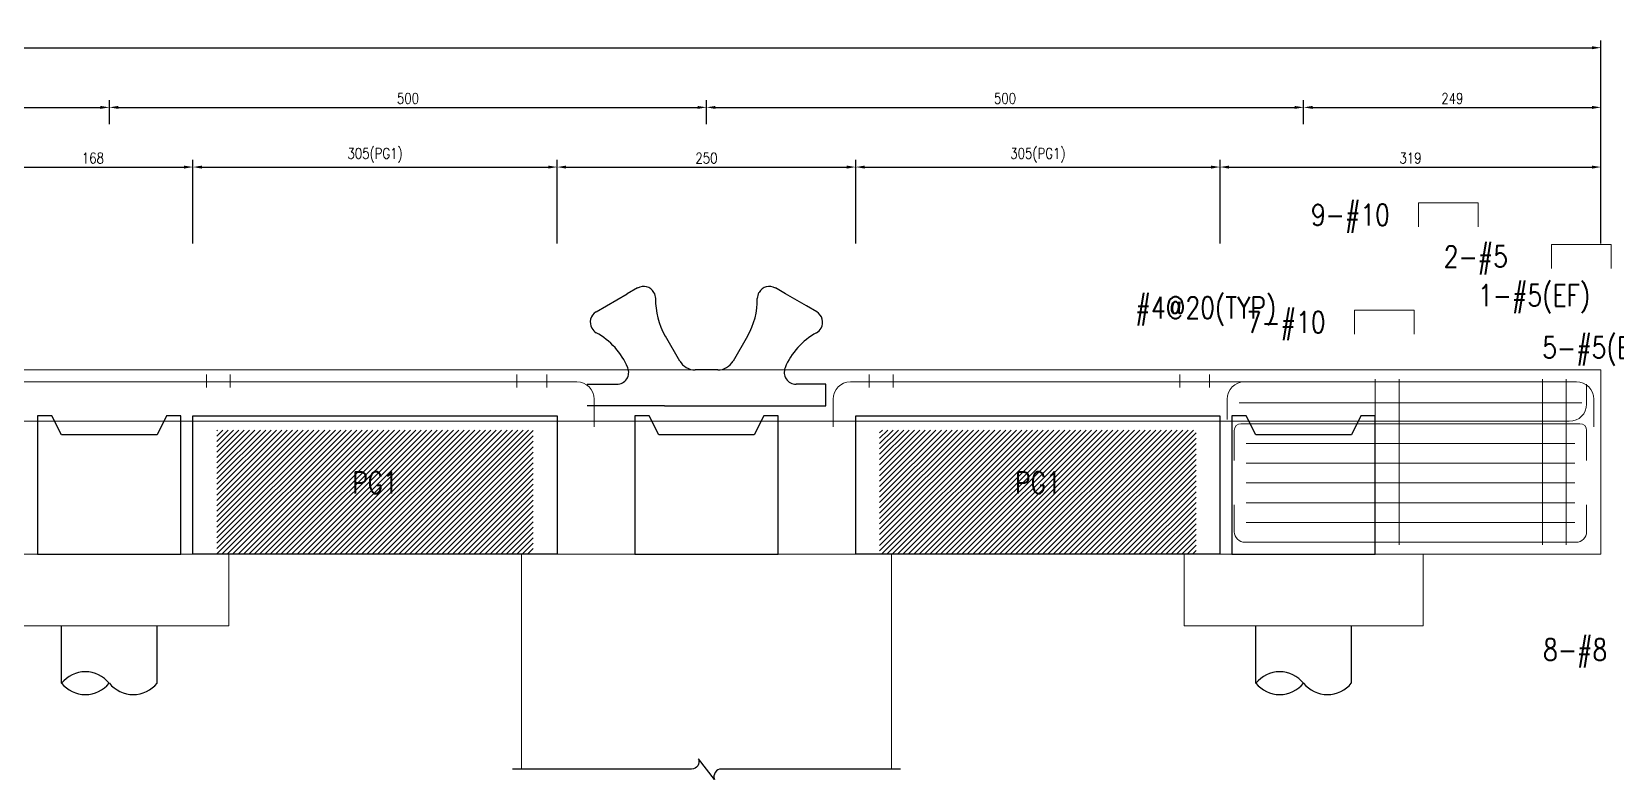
# Model space of a CAD drawing. Extents: x -4754 to 4976, y -23710 to 3942.
# Drawn here: x 2919 to 4245, y -11888 to -11261 of the extents above; entities that cross this region are included whole.
import ezdxf
from ezdxf.enums import TextEntityAlignment as Align

# ---------------------------------------------------------------- set-up
doc = ezdxf.new("R2010")
doc.units = 0
doc.header["$LTSCALE"] = 3
doc.layers.get('0').update_dxf_attribs({"linetype": 'CONTINUOUS'})
doc.layers.add('HB_0', color=7, linetype='CONTINUOUS', transparency=0.5)
for name, color, linetype in [('HB_DIM', 1, 'CONTINUOUS'), ('HB_TXT_CTEXT', 2, 'CONTINUOUS'), ('鋼筋', 3, 'CONTINUOUS')]:
    doc.layers.add(name, color=color, linetype=linetype)
doc.styles.get("Standard").update_dxf_attribs({"font": 'ROMANS.shx', "width": 0.8, "bigfont": 'chineset.shx'})
doc.dimstyles.new('30', dxfattribs={"dimscale": 3, "dimtxt": 3, "dimasz": 2.5, "dimexe": 2, "dimexo": 2, "dimgap": 1, "dimtad": 1, "dimdsep": 46, "dimtxsty": 'Standard', "dimcen": 0, "dimclrd": 256, "dimclre": 256, "dimclrt": 2, "dimadec": 0, "dimazin": 0, "dimtfac": 1, "dimtix": 1, "dimtmove": 2, "dimatfit": 3, "dimfxl": 1, "dimtolj": 1, "dimtzin": 0, "dimarcsym": 0})

# ---------------------------------------------------------------- blocks, each defined once
blk = doc.blocks.new('pile_vertical_with_pilecap')
at = {"linetype": 'Continuous'}
for p, q in [((-40, -48.1), (-40, 0)), ((-40, -48.1), (-40, 0)), ((40, -48.1), (40, 0)), ((40, -48.1), (40, 0))]:
    blk.add_line(p, q, dxfattribs=at)
for centre, start, end in [((-20, -64.1), 38.718, 141.282), ((-20, -64.1), 38.718, 141.282), ((-20, -32), 218.718, 321.282), ((-20, -32), 218.718, 321.282), ((20, -32), 218.718, 321.282), ((20, -32), 218.718, 321.282)]:
    blk.add_arc(centre, 25.6, start, end, dxfattribs=at)
blk = doc.blocks.new('fender_bottom')
at = {"color": 1, "linetype": 'Continuous'}
blk.add_lwpolyline([(162.5, 0), (12.5, 0, 0.529473), (6.7, -8.6), (-6.7, 8.6, -0.532815), (-12.5, 0), (-162.5, 0)], format="xyb", dxfattribs=at)
blk = doc.blocks.new('fender_top_longitude')
at = {"color": 7, "linetype": 'Continuous'}
for p, q in [((-83.7, 83.7), (-66.3, 93.7)), ((-57.7, 98.7), (-66.3, 93.7)), ((66.3, 93.7), (57.7, 98.7)), ((83.7, 83.7), (66.3, 93.7)), ((-92.3, 78.7), (-83.7, 83.7)), ((92.3, 78.7), (83.7, 83.7)), ((-22.4, 37.5), (-34.4, 58.3)), ((34.4, 58.3), (22.4, 37.5)), ((0, 30), (-9.4, 30)), ((9.4, 30), (0, 30)), ((-100, 18), (-75.1, 18)), ((100, 18), (75.1, 18)), ((100, 0), (100, 18)), ((-35, 0), (-100, 0)), ((-35, 0), (35, 0)), ((35, 0), (100, 0))]:
    blk.add_line(p, q, dxfattribs=at)
for centre, radius, start, end in [((-52.7, 90), 10, 30, 120), ((-53.2, 89.6), 10.7, 1.3853, 30.3798), ((53.2, 89.6), 10.7, 149.6202, 178.6147), ((52.7, 90), 10, 60, 150), ((17.4, 88.6), 60, 178.7643, 210.2362), ((-17.4, 88.6), 60, 329.7638, 1.2357), ((-87.3, 70), 10, 120, 210), ((87.3, 70), 10, 330, 60), ((-86.7, 70.3), 10.7, 209.6202, 238.6147), ((-121.1, 8.6), 60, 22.8745, 61.2357), ((121.1, 8.6), 60, 118.7643, 157.1255), ((86.7, 70.3), 10.7, 301.3853, 330.3798), ((-75.1, 28), 10, 270, 22.8745), ((-9.4, 45), 15, 210, 270), ((9.4, 45), 15, 270, 330), ((75.1, 28), 10, 157.1255, 270)]:
    blk.add_arc(centre, radius, start, end, dxfattribs=at)
blk = doc.blocks.new('*D1126')
at = {"layer": 'HB_DIM', "linetype": 'Continuous', "lineweight": -2}
for p, q in [((2886.1, -11438.8), (2886.1, -11368.8)), ((3053.6, -11438.8), (3053.6, -11368.8)), ((2893.6, -11374.8), (3046.1, -11374.8))]:
    blk.add_line(p, q, dxfattribs=at)
at = {"layer": 'HB_DIM'}
for points in [[(2893.6, -11373.6), (2893.6, -11376.1), (2886.1, -11374.8)], [(3046.1, -11376.1), (3046.1, -11373.6), (3053.6, -11374.8)]]:
    blk.add_solid(points, dxfattribs=at)
at = {"layer": 'HB_DIM', "color": 2, "linetype": 'Continuous', "insert": (2969.8, -11367.3), "char_height": 9, "attachment_point": 5, "rotation": 0}
blk.add_mtext('\\A1;168', dxfattribs=at)
blk = doc.blocks.new('*D1127')
at = {"layer": 'HB_DIM', "linetype": 'Continuous', "lineweight": -2}
for p, q in [((3053.6, -11438.8), (3053.6, -11368.8)), ((3358.6, -11438.8), (3358.6, -11368.8)), ((3061.1, -11374.8), (3351.1, -11374.8))]:
    blk.add_line(p, q, dxfattribs=at)
at = {"layer": 'HB_DIM'}
for points in [[(3061.1, -11373.6), (3061.1, -11376.1), (3053.6, -11374.8)], [(3351.1, -11376.1), (3351.1, -11373.6), (3358.6, -11374.8)]]:
    blk.add_solid(points, dxfattribs=at)
at = {"layer": 'HB_DIM', "color": 2, "linetype": 'Continuous', "insert": (3206.1, -11364.9), "char_height": 9, "attachment_point": 5, "rotation": 0}
blk.add_mtext('\\A1;305(PG1)', dxfattribs=at)
blk = doc.blocks.new('*D1128')
at = {"layer": 'HB_DIM', "linetype": 'Continuous', "lineweight": -2}
for p, q in [((3358.6, -11438.8), (3358.6, -11368.8)), ((3608.6, -11438.8), (3608.6, -11368.8)), ((3366.1, -11374.8), (3601.1, -11374.8))]:
    blk.add_line(p, q, dxfattribs=at)
at = {"layer": 'HB_DIM'}
for points in [[(3366.1, -11373.6), (3366.1, -11376.1), (3358.6, -11374.8)], [(3601.1, -11376.1), (3601.1, -11373.6), (3608.6, -11374.8)]]:
    blk.add_solid(points, dxfattribs=at)
at = {"layer": 'HB_DIM', "color": 2, "linetype": 'Continuous', "insert": (3483.6, -11367.3), "char_height": 9, "attachment_point": 5, "rotation": 0}
blk.add_mtext('\\A1;250', dxfattribs=at)
blk = doc.blocks.new('*D1129')
at = {"layer": 'HB_DIM', "linetype": 'Continuous', "lineweight": -2}
for p, q in [((3608.6, -11438.8), (3608.6, -11368.8)), ((3913.6, -11438.8), (3913.6, -11368.8)), ((3616.1, -11374.8), (3906.1, -11374.8))]:
    blk.add_line(p, q, dxfattribs=at)
at = {"layer": 'HB_DIM'}
for points in [[(3616.1, -11373.6), (3616.1, -11376.1), (3608.6, -11374.8)], [(3906.1, -11376.1), (3906.1, -11373.6), (3913.6, -11374.8)]]:
    blk.add_solid(points, dxfattribs=at)
at = {"layer": 'HB_DIM', "color": 2, "linetype": 'Continuous', "insert": (3761.1, -11364.9), "char_height": 9, "attachment_point": 5, "rotation": 0}
blk.add_mtext('\\A1;305(PG1)', dxfattribs=at)
blk = doc.blocks.new('*D1130')
at = {"layer": 'HB_DIM', "linetype": 'Continuous', "lineweight": -2}
for p, q in [((3913.6, -11438.8), (3913.6, -11368.8)), ((4232.6, -11438.8), (4232.6, -11368.8)), ((3921.1, -11374.8), (4225.1, -11374.8))]:
    blk.add_line(p, q, dxfattribs=at)
at = {"layer": 'HB_DIM'}
for points in [[(3921.1, -11373.6), (3921.1, -11376.1), (3913.6, -11374.8)], [(4225.1, -11376.1), (4225.1, -11373.6), (4232.6, -11374.8)]]:
    blk.add_solid(points, dxfattribs=at)
at = {"layer": 'HB_DIM', "color": 2, "linetype": 'Continuous', "insert": (4073.1, -11367.3), "char_height": 9, "attachment_point": 5, "rotation": 0}
blk.add_mtext('\\A1;319', dxfattribs=at)
blk = doc.blocks.new('*D1133')
at = {"layer": 'HB_DIM', "linetype": 'Continuous', "lineweight": -2}
for p, q in [((-265.4, -11438.8), (-265.4, -11268.8)), ((-257.9, -11274.8), (4225.1, -11274.8)), ((4232.6, -11438.8), (4232.6, -11268.8))]:
    blk.add_line(p, q, dxfattribs=at)
at = {"layer": 'HB_DIM'}
for points in [[(-257.9, -11273.6), (-257.9, -11276.1), (-265.4, -11274.8)], [(4225.1, -11276.1), (4225.1, -11273.6), (4232.6, -11274.8)]]:
    blk.add_solid(points, dxfattribs=at)
at = {"layer": 'HB_DIM', "color": 2, "linetype": 'Continuous', "insert": (1983.6, -11267.3), "char_height": 9, "attachment_point": 5, "rotation": 0}
blk.add_mtext('\\A1;4498', dxfattribs=at)
blk = doc.blocks.new('*D1140')
at = {"layer": 'HB_DIM', "linetype": 'Continuous', "lineweight": -2}
for p, q in [((2483.6, -11338.8), (2483.6, -11318.8)), ((2491.1, -11324.8), (2976.1, -11324.8)), ((2983.6, -11338.8), (2983.6, -11318.8))]:
    blk.add_line(p, q, dxfattribs=at)
at = {"layer": 'HB_DIM'}
for points in [[(2491.1, -11323.6), (2491.1, -11326.1), (2483.6, -11324.8)], [(2976.1, -11326.1), (2976.1, -11323.6), (2983.6, -11324.8)]]:
    blk.add_solid(points, dxfattribs=at)
at = {"layer": 'HB_DIM', "color": 2, "linetype": 'Continuous', "insert": (2733.6, -11317.3), "char_height": 9, "attachment_point": 5, "rotation": 0}
blk.add_mtext('\\A1;500', dxfattribs=at)
blk = doc.blocks.new('*D1141')
at = {"layer": 'HB_DIM', "linetype": 'Continuous', "lineweight": -2}
for p, q in [((2983.6, -11338.8), (2983.6, -11318.8)), ((2991.1, -11324.8), (3476.1, -11324.8)), ((3483.6, -11338.8), (3483.6, -11318.8))]:
    blk.add_line(p, q, dxfattribs=at)
at = {"layer": 'HB_DIM'}
for points in [[(2991.1, -11323.6), (2991.1, -11326.1), (2983.6, -11324.8)], [(3476.1, -11326.1), (3476.1, -11323.6), (3483.6, -11324.8)]]:
    blk.add_solid(points, dxfattribs=at)
at = {"layer": 'HB_DIM', "color": 2, "linetype": 'Continuous', "insert": (3233.6, -11317.3), "char_height": 9, "attachment_point": 5, "rotation": 0}
blk.add_mtext('\\A1;500', dxfattribs=at)
blk = doc.blocks.new('*D1142')
at = {"layer": 'HB_DIM', "linetype": 'Continuous', "lineweight": -2}
for p, q in [((3483.6, -11338.8), (3483.6, -11318.8)), ((3491.1, -11324.8), (3976.1, -11324.8)), ((3983.6, -11338.8), (3983.6, -11318.8))]:
    blk.add_line(p, q, dxfattribs=at)
at = {"layer": 'HB_DIM'}
for points in [[(3491.1, -11323.6), (3491.1, -11326.1), (3483.6, -11324.8)], [(3976.1, -11326.1), (3976.1, -11323.6), (3983.6, -11324.8)]]:
    blk.add_solid(points, dxfattribs=at)
at = {"layer": 'HB_DIM', "color": 2, "linetype": 'Continuous', "insert": (3733.6, -11317.3), "char_height": 9, "attachment_point": 5, "rotation": 0}
blk.add_mtext('\\A1;500', dxfattribs=at)
blk = doc.blocks.new('*D1143')
at = {"layer": 'HB_DIM', "linetype": 'Continuous', "lineweight": -2}
for p, q in [((3983.6, -11338.8), (3983.6, -11318.8)), ((3991.1, -11324.8), (4225.1, -11324.8)), ((4232.6, -11438.8), (4232.6, -11318.8))]:
    blk.add_line(p, q, dxfattribs=at)
at = {"layer": 'HB_DIM'}
for points in [[(3991.1, -11323.6), (3991.1, -11326.1), (3983.6, -11324.8)], [(4225.1, -11326.1), (4225.1, -11323.6), (4232.6, -11324.8)]]:
    blk.add_solid(points, dxfattribs=at)
at = {"layer": 'HB_DIM', "color": 2, "linetype": 'Continuous', "insert": (4108.1, -11317.3), "char_height": 9, "attachment_point": 5, "rotation": 0}
blk.add_mtext('\\A1;249', dxfattribs=at)

msp = doc.modelspace()

# ---------------------------------------------------------------- hatches: boundary and pattern name
at = {"layer": 'HB_0', "linetype": 'Continuous'}
h = msp.add_hatch(dxfattribs=at)
h.set_pattern_fill('ANSI31', color=256, style=0)
h.paths.add_polyline_path([(3073.573, -11595.147), (3338.573, -11595.147), (3338.573, -11699.147), (3073.573, -11699.147)], flags=17)
h = msp.add_hatch(dxfattribs=at)
h.set_pattern_fill('ANSI31', color=256, style=0)
h.paths.add_polyline_path([(3628.573, -11595.147), (3893.573, -11595.147), (3893.573, -11699.147), (3628.573, -11699.147)], flags=17)

# ---------------------------------------------------------------- linework, layer by layer
at = {"layer": 'HB_0', "lineweight": 5}
for p, q in [((3328.573, -11699.147, -325), (3328.573, -11879.147, -325)), ((3638.573, -11699.147, -325), (3638.573, -11879.147, -325))]:
    msp.add_line(p, q, dxfattribs=at)
msp.add_lwpolyline([(-265.427, -11699.147), (-265.427, -11544.802), (4232.573, -11544.802), (4232.573, -11699.147), (-265.427, -11699.147)], dxfattribs=at)
at = {"layer": 'HB_0', "color": 1, "linetype": 'Continuous'}
for points in [[(3043.573, -11699.147), (3043.573, -11583.147), (3031.573, -11583.147), (3023.573, -11599.147), (2943.573, -11599.147), (2935.573, -11583.147), (2923.573, -11583.147), (2923.573, -11699.147), (3043.573, -11699.147)], [(3053.573, -11583.147), (3073.573, -11583.147), (3338.573, -11583.147), (3358.573, -11583.147), (3358.573, -11699.147), (3338.573, -11699.147), (3073.573, -11699.147), (3053.573, -11699.147), (3053.573, -11583.147)], [(3543.573, -11699.147), (3543.573, -11583.147), (3531.573, -11583.147), (3523.573, -11599.147), (3443.573, -11599.147), (3435.573, -11583.147), (3423.573, -11583.147), (3423.573, -11699.147), (3543.573, -11699.147)], [(3608.573, -11583.147), (3628.573, -11583.147), (3893.573, -11583.147), (3913.573, -11583.147), (3913.573, -11699.147), (3893.573, -11699.147), (3628.573, -11699.147), (3608.573, -11699.147), (3608.573, -11583.147)], [(4043.573, -11699.147), (4043.573, -11583.147), (4031.573, -11583.147), (4023.573, -11599.147), (3943.573, -11599.147), (3935.573, -11583.147), (3923.573, -11583.147), (3923.573, -11699.147), (4043.573, -11699.147)]]:
    msp.add_lwpolyline(points, dxfattribs=at)
at = {"layer": 'HB_0', "lineweight": 5}
for points in [[(2883.573, -11759.147, -325), (3083.573, -11759.147, -325), (3083.573, -11699.147, -325), (2883.573, -11699.147, -325), (2883.573, -11759.147, -325)], [(3883.573, -11759.147, -325), (4083.573, -11759.147, -325), (4083.573, -11699.147, -325), (3883.573, -11699.147, -325), (3883.573, -11759.147, -325)]]:
    msp.add_polyline3d(points, dxfattribs=at)
at = {"layer": 'HB_DIM', "color": 1, "linetype": 'Continuous'}
for points in [[(3961.865, -11554.802, 0, 5, 0), (3961.865, -11539.802, 0, 0, 0), (3961.865, -11414.802, 0, 0, 0), (3979.865, -11414.802, 0, 0, 0)], [(4073.073, -11589.802, 0, 5, 0), (4073.073, -11574.802, 0, 0, 0), (4073.073, -11449.802, 0, 0, 0), (4091.073, -11449.802, 0, 0, 0)], [(4043.573, -11552.566, 0, 5, 0), (4033.573, -11542.566, 0, 0, 0), (3983.573, -11492.566, 0, 0, 0), (3965.573, -11492.566, 0, 0, 0)], [(4101.773, -11572.302, 0, 5, 0), (4101.773, -11557.302, 0, 0, 0), (4101.773, -11482.302, 0, 0, 0), (4119.773, -11482.302, 0, 0, 0)], [(3908.073, -11554.802, 0, 5, 0), (3908.073, -11539.802, 0, 0, 0), (3908.073, -11504.802, 0, 0, 0), (3926.073, -11504.802, 0, 0, 0)], [(4155.573, -11656.032, 0, 5, 0), (4155.573, -11641.032, 0, 0, 0), (4155.573, -11526.032, 0, 0, 0), (4173.573, -11526.032, 0, 0, 0)], [(4155.573, -11622.917, 0, 5, 0), (4155.573, -11607.917, 0, 0, 0), (4155.573, -11526.032, 0, 0, 0), (4173.573, -11526.032, 0, 0, 0)], [(4155.573, -11672.59, 0, 5, 0), (4155.573, -11657.59, 0, 0, 0), (4155.573, -11526.032, 0, 0, 0), (4173.573, -11526.032, 0, 0, 0)], [(4155.573, -11639.474, 0, 5, 0), (4155.573, -11624.474, 0, 0, 0), (4155.573, -11526.032, 0, 0, 0), (4173.573, -11526.032, 0, 0, 0)], [(4155.573, -11606.359, 0, 5, 0), (4155.573, -11591.359, 0, 0, 0), (4155.573, -11526.032, 0, 0, 0), (4173.573, -11526.032, 0, 0, 0)], [(4156.239, -11689.147, 0, 5, 0), (4156.239, -11704.147, 0, 0, 0), (4156.239, -11779.147, 0, 0, 0), (4174.239, -11779.147, 0, 0, 0)]]:
    msp.add_lwpolyline(points, format="xyseb", dxfattribs=at)
at = {"layer": 'HB_TXT_CTEXT', "lineweight": 5}
for points in [[(4079.865, -11424.802, -50), (4079.865, -11404.802, -50), (4129.865, -11404.802, -50), (4129.865, -11424.802, -50)], [(4191.073, -11459.802, -50), (4191.073, -11439.802, -50), (4241.073, -11439.802, -50), (4241.073, -11459.802, -50)], [(4026.073, -11514.802, -37.12), (4026.073, -11494.802, -37.12), (4076.073, -11494.802, -37.12), (4076.073, -11514.802, -37.12)]]:
    msp.add_polyline3d(points, dxfattribs=at)
at = {"layer": '鋼筋', "lineweight": 5}
for p, q in [((2104.063, -11554.802, -37.12), (3375.083, -11554.802, -37.12)), ((2104.063, -11554.802, -24.747), (3375.083, -11554.802, -24.747)), ((2104.063, -11554.802, -12.373), (3375.083, -11554.802, -12.373)), ((2104.063, -11554.802), (3375.083, -11554.802)), ((2104.063, -11554.802, 12.373), (3375.083, -11554.802, 12.373)), ((2104.063, -11554.802, 24.747), (3375.083, -11554.802, 24.747)), ((2104.063, -11554.802, 37.12), (3375.083, -11554.802, 37.12)), ((3064.843, -11548.682, -36.23), (3064.843, -11548.682, 36.23)), ((3064.843, -11551.857, 39.405), (3064.843, -11559.477, 39.405)), ((3064.843, -11559.49, -33.087), (3064.843, -11554.102, -38.475)), ((3084.843, -11548.682, -36.23), (3084.843, -11548.682, 36.23)), ((3084.843, -11551.857, 39.405), (3084.843, -11559.477, 39.405)), ((3084.843, -11559.49, -33.087), (3084.843, -11554.102, -38.475)), ((3324.843, -11548.682, -36.23), (3324.843, -11548.682, 36.23)), ((3324.843, -11551.857, 39.405), (3324.843, -11559.477, 39.405)), ((3324.843, -11559.49, -33.087), (3324.843, -11554.102, -38.475)), ((3349.843, -11548.682, -36.23), (3349.843, -11548.682, 36.23)), ((3349.843, -11551.857, 39.405), (3349.843, -11559.477, 39.405)), ((3349.843, -11559.49, -33.087), (3349.843, -11554.102, -38.475)), ((3604.063, -11554.802, -37.12), (4212.083, -11554.802, -37.12)), ((3604.063, -11554.802, -24.747), (4212.083, -11554.802, -24.747)), ((3604.063, -11554.802, -12.373), (4212.083, -11554.802, -12.373)), ((3604.063, -11554.802), (4212.083, -11554.802)), ((3604.063, -11554.802, 12.373), (4212.083, -11554.802, 12.373)), ((3604.063, -11554.802, 24.747), (4212.083, -11554.802, 24.747)), ((3604.063, -11554.802, 37.12), (4212.083, -11554.802, 37.12)), ((3619.843, -11548.682, -36.23), (3619.843, -11548.682, 36.23)), ((3619.843, -11551.857, 39.405), (3619.843, -11559.477, 39.405)), ((3619.843, -11559.49, -33.087), (3619.843, -11554.102, -38.475)), ((3639.843, -11548.682, -36.23), (3639.843, -11548.682, 36.23)), ((3639.843, -11551.857, 39.405), (3639.843, -11559.477, 39.405)), ((3639.843, -11559.49, -33.087), (3639.843, -11554.102, -38.475)), ((3879.843, -11548.682, -36.23), (3879.843, -11548.682, 36.23)), ((3879.843, -11551.857, 39.405), (3879.843, -11559.477, 39.405)), ((3879.843, -11559.49, -33.087), (3879.843, -11554.102, -38.475)), ((3904.843, -11548.682, -36.23), (3904.843, -11548.682, 36.23)), ((3904.843, -11551.857, 39.405), (3904.843, -11559.477, 39.405)), ((3904.843, -11559.49, -33.087), (3904.843, -11554.102, -38.475)), ((3934.063, -11554.802, -50), (4212.083, -11554.802, -50)), ((3934.063, -11554.802, 50), (4212.083, -11554.802, 50)), ((4043.573, -11558.875, 41.437), (4043.573, -11553.486, 46.825)), ((4043.573, -11553.486, -46.825), (4043.573, -11558.875, -41.437)), ((4043.573, -11555.732, 52.245), (4043.573, -11688.217, 52.245)), ((4043.573, -11688.217, -52.245), (4043.573, -11555.732, -52.245)), ((4063.573, -11558.875, 41.437), (4063.573, -11553.486, 46.825)), ((4063.573, -11553.486, -46.825), (4063.573, -11558.875, -41.437)), ((4063.573, -11555.732, 52.245), (4063.573, -11688.217, 52.245)), ((4063.573, -11688.217, -52.245), (4063.573, -11555.732, -52.245)), ((4183.573, -11558.875, 41.437), (4183.573, -11553.486, 46.825)), ((4183.573, -11553.486, -46.825), (4183.573, -11558.875, -41.437)), ((4183.573, -11555.732, 52.245), (4183.573, -11688.217, 52.245)), ((4183.573, -11688.217, -52.245), (4183.573, -11555.732, -52.245)), ((4203.573, -11558.875, 41.437), (4203.573, -11553.486, 46.825)), ((4203.573, -11553.486, -46.825), (4203.573, -11558.875, -41.437)), ((4203.573, -11555.732, 52.245), (4203.573, -11688.217, 52.245)), ((4203.573, -11688.217, -52.245), (4203.573, -11555.732, -52.245)), ((4220.573, -11573.312, -37.62), (4220.573, -11556.692, -37.62)), ((4220.573, -11573.312, -22.572), (4220.573, -11556.692, -22.572)), ((4220.573, -11573.312, -7.524), (4220.573, -11556.692, -7.524)), ((4220.573, -11573.312, 7.524), (4220.573, -11556.692, 7.524)), ((4220.573, -11573.312, 22.572), (4220.573, -11556.692, 22.572)), ((4220.573, -11573.312, 37.62), (4220.573, -11556.692, 37.62)), ((3389.573, -11569.292, -37.12), (3389.573, -11592.412, -37.12)), ((3389.573, -11569.292, -24.747), (3389.573, -11592.412, -24.747)), ((3389.573, -11569.292, -12.373), (3389.573, -11592.412, -12.373)), ((3389.573, -11569.292), (3389.573, -11592.412)), ((3389.573, -11569.292, 12.373), (3389.573, -11592.412, 12.373)), ((3389.573, -11569.292, 24.747), (3389.573, -11592.412, 24.747)), ((3389.573, -11569.292, 37.12), (3389.573, -11592.412, 37.12)), ((3589.573, -11592.412, -37.12), (3589.573, -11569.292, -37.12)), ((3589.573, -11592.412, -24.747), (3589.573, -11569.292, -24.747)), ((3589.573, -11592.412, -12.373), (3589.573, -11569.292, -12.373)), ((3589.573, -11592.412), (3589.573, -11569.292)), ((3589.573, -11592.412, 12.373), (3589.573, -11569.292, 12.373)), ((3589.573, -11592.412, 24.747), (3589.573, -11569.292, 24.747)), ((3589.573, -11592.412, 37.12), (3589.573, -11569.292, 37.12)), ((3919.573, -11586.412, -50), (3919.573, -11569.292, -50)), ((3919.573, -11586.412, 50), (3919.573, -11569.292, 50)), ((4226.573, -11569.292, -37.12), (4226.573, -11592.412, -37.12)), ((4226.573, -11569.292, -24.747), (4226.573, -11592.412, -24.747)), ((4226.573, -11569.292, -12.373), (4226.573, -11592.412, -12.373)), ((4226.573, -11569.292), (4226.573, -11592.412)), ((4226.573, -11569.292, 12.373), (4226.573, -11592.412, 12.373)), ((4226.573, -11569.292, 24.747), (4226.573, -11592.412, 24.747)), ((4226.573, -11569.292, 37.12), (4226.573, -11592.412, 37.12)), ((4226.573, -11569.292, -50), (4226.573, -11586.412, -50)), ((4226.573, -11569.292, 50), (4226.573, -11586.412, 50)), ((3929.573, -11572.302, -50), (4216.573, -11572.302, -50)), ((3929.573, -11572.302, 50), (4216.573, -11572.302, 50)), ((-238.937, -11587.802, -37.62), (4206.083, -11587.802, -37.62)), ((-238.937, -11587.802, -22.572), (4206.083, -11587.802, -22.572)), ((-238.937, -11587.802, -7.524), (4206.083, -11587.802, -7.524)), ((-238.937, -11587.802, 7.524), (4206.083, -11587.802, 7.524)), ((-238.937, -11587.802, 22.572), (4206.083, -11587.802, 22.572)), ((-238.937, -11587.802, 37.62), (4206.083, -11587.802, 37.62)), ((3925.573, -11620.597, -50), (3925.573, -11595.367, -50)), ((3925.573, -11620.597, 50), (3925.573, -11595.367, 50)), ((3931.138, -11589.802, -50), (4215.008, -11589.802, -50)), ((3931.138, -11589.802, 50), (4215.008, -11589.802, 50)), ((4220.573, -11595.367, -50), (4220.573, -11620.597, -50)), ((4220.573, -11595.367, 50), (4220.573, -11620.597, 50)), ((3935.573, -11606.359, -50), (4210.573, -11606.359, -50)), ((3935.573, -11606.359, 50), (4210.573, -11606.359, 50)), ((3935.573, -11622.917, -50), (4210.573, -11622.917, -50)), ((3935.573, -11622.917, 50), (4210.573, -11622.917, 50)), ((3935.573, -11639.474, -50), (4210.573, -11639.474, -50)), ((3935.573, -11639.474, 50), (4210.573, -11639.474, 50)), ((3925.573, -11657.877, -50), (3925.573, -11680.257, -50)), ((3925.573, -11657.877, -35.714), (3925.573, -11680.257, -35.714)), ((3925.573, -11657.877, -21.429), (3925.573, -11680.257, -21.429)), ((3925.573, -11657.877, -7.143), (3925.573, -11680.257, -7.143)), ((3925.573, -11657.877, 7.143), (3925.573, -11680.257, 7.143)), ((3925.573, -11657.877, 21.429), (3925.573, -11680.257, 21.429)), ((3925.573, -11657.877, 35.714), (3925.573, -11680.257, 35.714)), ((3925.573, -11657.877, 50), (3925.573, -11680.257, 50)), ((3935.573, -11656.032, -50), (4210.573, -11656.032, -50)), ((3935.573, -11656.032, 50), (4210.573, -11656.032, 50)), ((4220.573, -11680.257, -50), (4220.573, -11657.877, -50)), ((4220.573, -11680.257, -35.714), (4220.573, -11657.877, -35.714)), ((4220.573, -11680.257, -21.429), (4220.573, -11657.877, -21.429)), ((4220.573, -11680.257, -7.143), (4220.573, -11657.877, -7.143)), ((4220.573, -11680.257, 7.143), (4220.573, -11657.877, 7.143)), ((4220.573, -11680.257, 21.429), (4220.573, -11657.877, 21.429)), ((4220.573, -11680.257, 35.714), (4220.573, -11657.877, 35.714)), ((4220.573, -11680.257, 50), (4220.573, -11657.877, 50)), ((3935.573, -11672.59, -50), (4210.573, -11672.59, -50)), ((3935.573, -11672.59, 50), (4210.573, -11672.59, 50)), ((3934.463, -11689.147, -50), (4211.683, -11689.147, -50)), ((3934.463, -11689.147, -35.714), (4211.683, -11689.147, -35.714)), ((3934.463, -11689.147, -21.429), (4211.683, -11689.147, -21.429)), ((3934.463, -11689.147, -7.143), (4211.683, -11689.147, -7.143)), ((3934.463, -11689.147, 7.143), (4211.683, -11689.147, 7.143)), ((3934.463, -11689.147, 21.429), (4211.683, -11689.147, 21.429)), ((3934.463, -11689.147, 35.714), (4211.683, -11689.147, 35.714)), ((3934.463, -11689.147, 50), (4211.683, -11689.147, 50)), ((4043.573, -11691.392, 49.07), (4043.573, -11691.392, -49.07)), ((4063.573, -11691.392, 49.07), (4063.573, -11691.392, -49.07)), ((4183.573, -11691.392, 49.07), (4183.573, -11691.392, -49.07)), ((4203.573, -11691.392, 49.07), (4203.573, -11691.392, -49.07))]:
    msp.add_line(p, q, dxfattribs=at)
at = {"layer": '鋼筋', "lineweight": 5, "extrusion": (1, -3.67394e-16, 0)}
for centre in [(-11551.857, -36.23, 3064.843), (-11551.857, -36.23, 3084.843), (-11551.857, -36.23, 3324.843), (-11551.857, -36.23, 3349.843), (-11551.857, -36.23, 3619.843), (-11551.857, -36.23, 3639.843), (-11551.857, -36.23, 3879.843), (-11551.857, -36.23, 3904.843)]:
    msp.add_arc(centre, 3.175, 225, 0, dxfattribs=at)
at = {"layer": '鋼筋', "lineweight": 5, "extrusion": (1, -3.67394e-16, -2.60373e-38)}
for centre in [(-11551.857, 36.23, 3064.843), (-11551.857, 36.23, 3084.843), (-11551.857, 36.23, 3324.843), (-11551.857, 36.23, 3349.843), (-11551.857, 36.23, 3619.843), (-11551.857, 36.23, 3639.843), (-11551.857, 36.23, 3879.843), (-11551.857, 36.23, 3904.843)]:
    msp.add_arc(centre, 3.175, 0, 90, dxfattribs=at)
at = {"layer": '鋼筋', "lineweight": 5, "extrusion": (0, 0, -1)}
for centre, radius, start, end in [((-3375.083, -11569.292, 37.12), 14.49, 90, 180), ((-3375.083, -11569.292, 24.747), 14.49, 90, 180), ((-3375.083, -11569.292, 12.373), 14.49, 90, 180), ((-3375.083, -11569.292), 14.49, 90, 180), ((-3375.083, -11569.292, -12.373), 14.49, 90, 180), ((-3375.083, -11569.292, -24.747), 14.49, 90, 180), ((-3375.083, -11569.292, -37.12), 14.49, 90, 180), ((-3604.063, -11569.292, 37.12), 14.49, 0, 90), ((-3604.063, -11569.292, 24.747), 14.49, 0, 90), ((-3604.063, -11569.292, 12.373), 14.49, 0, 90), ((-3604.063, -11569.292), 14.49, 0, 90), ((-3604.063, -11569.292, -12.373), 14.49, 0, 90), ((-3604.063, -11569.292, -24.747), 14.49, 0, 90), ((-3604.063, -11569.292, -37.12), 14.49, 0, 90), ((-3934.063, -11569.292, 50), 14.49, 0, 90), ((-3934.063, -11569.292, -50), 14.49, 0, 90), ((-4212.083, -11569.292, 37.12), 14.49, 90, 180), ((-4212.083, -11569.292, 24.747), 14.49, 90, 180), ((-4212.083, -11569.292, 12.373), 14.49, 90, 180), ((-4212.083, -11569.292), 14.49, 90, 180), ((-4212.083, -11569.292, -12.373), 14.49, 90, 180), ((-4212.083, -11569.292, -24.747), 14.49, 90, 180), ((-4212.083, -11569.292, -37.12), 14.49, 90, 180), ((-4212.083, -11569.292, 50), 14.49, 90, 180), ((-4212.083, -11569.292, -50), 14.49, 90, 180), ((-3931.138, -11595.367, 50), 5.565, 0, 90), ((-3931.138, -11595.367, -50), 5.565, 0, 90), ((-4215.008, -11595.367, 50), 5.565, 90, 180), ((-4215.008, -11595.367, -50), 5.565, 90, 180)]:
    msp.add_arc(centre, radius, start, end, dxfattribs=at)
at = {"layer": '鋼筋', "lineweight": 5, "extrusion": (1, -2.44929e-16, 0)}
for centre, start, end in [((-11555.732, 49.07, 4043.573), 315, 90), ((-11555.732, -49.07, 4043.573), 270, 45), ((-11555.732, 49.07, 4063.573), 315, 90), ((-11555.732, -49.07, 4063.573), 270, 45), ((-11555.732, 49.07, 4183.573), 315, 90), ((-11555.732, -49.07, 4183.573), 270, 45), ((-11555.732, 49.07, 4203.573), 315, 90), ((-11555.732, -49.07, 4203.573), 270, 45), ((-11688.217, 49.07, 4043.573), 90, 180), ((-11688.217, -49.07, 4043.573), 180, 270), ((-11688.217, 49.07, 4063.573), 90, 180), ((-11688.217, -49.07, 4063.573), 180, 270), ((-11688.217, 49.07, 4183.573), 90, 180), ((-11688.217, -49.07, 4183.573), 180, 270), ((-11688.217, 49.07, 4203.573), 90, 180), ((-11688.217, -49.07, 4203.573), 180, 270)]:
    msp.add_arc(centre, 3.175, start, end, dxfattribs=at)
at = {"layer": '鋼筋', "lineweight": 5}
for centre, radius, start, end in [((4206.083, -11573.312, -37.62), 14.49, 270, 0), ((4206.083, -11573.312, -22.572), 14.49, 270, 0), ((4206.083, -11573.312, -7.524), 14.49, 270, 0), ((4206.083, -11573.312, 7.524), 14.49, 270, 0), ((4206.083, -11573.312, 22.572), 14.49, 270, 0), ((4206.083, -11573.312, 37.62), 14.49, 270, 0), ((3934.463, -11680.257, -50), 8.89, 180, 270), ((3934.463, -11680.257, -35.714), 8.89, 180, 270), ((3934.463, -11680.257, -21.429), 8.89, 180, 270), ((3934.463, -11680.257, -7.143), 8.89, 180, 270), ((3934.463, -11680.257, 7.143), 8.89, 180, 270), ((3934.463, -11680.257, 21.429), 8.89, 180, 270), ((3934.463, -11680.257, 35.714), 8.89, 180, 270), ((3934.463, -11680.257, 50), 8.89, 180, 270), ((4211.683, -11680.257, -50), 8.89, 270, 0), ((4211.683, -11680.257, -35.714), 8.89, 270, 0), ((4211.683, -11680.257, -21.429), 8.89, 270, 0), ((4211.683, -11680.257, -7.143), 8.89, 270, 0), ((4211.683, -11680.257, 7.143), 8.89, 270, 0), ((4211.683, -11680.257, 21.429), 8.89, 270, 0), ((4211.683, -11680.257, 35.714), 8.89, 270, 0), ((4211.683, -11680.257, 50), 8.89, 270, 0)]:
    msp.add_arc(centre, radius, start, end, dxfattribs=at)

# ---------------------------------------------------------------- block references
at = {"layer": 'HB_0', "linetype": 'Continuous'}
for name, p in [('fender_top_longitude', (3483.573, -11574.802, -325)), ('pile_vertical_with_pilecap', (2983.573, -11759.147, -325)), ('pile_vertical_with_pilecap', (3983.573, -11759.147, -325)), ('fender_bottom', (3483.573, -11879.147, -325))]:
    msp.add_blockref(name, p, dxfattribs=at)

# ---------------------------------------------------------------- texts
at = {"layer": 'HB_TXT_CTEXT', "linetype": 'Continuous', "width": 0.8}
for s, p in [(' 9-#10', (3979.865, -11414.802, -50)), (' 2-#5', (4091.073, -11449.802, -50)), (' 1-#5(EF)', (4119.773, -11482.302, -50)), (' 7-#10', (3926.073, -11504.802, -37.12)), (' 5-#5(EF)', (4173.573, -11526.032, 50)), (' 8-#8', (4174.239, -11779.147, -50))]:
    msp.add_text(s, height=18, dxfattribs=at).set_placement(p, align=Align.MIDDLE_LEFT)
msp.add_text('#4@20(TYP)', height=18, dxfattribs=at).set_placement((3960.573, -11492.566, 48.832), align=Align.MIDDLE_RIGHT)
for p in [(3206.073, -11639.147), (3761.073, -11639.147)]:
    msp.add_text('PG1', height=18, dxfattribs=at).set_placement(p, align=Align.MIDDLE)

# ---------------------------------------------------------------- dimensions: what is measured, and where the dimension line sits
at = {"layer": 'HB_DIM', "linetype": 'Continuous'}
for base, p1, p2, angle, picture, middle in [((4232.573, -11274.802), (-265.427, -11444.802), (4232.573, -11444.802), 0, '*D1133', (1983.573, -11267.302)), ((2983.573, -11324.802), (2483.573, -11344.802, -2619), (2983.573, -11344.802, -3119), 0, '*D1140', (2733.573, -11317.302)), ((3483.573, -11324.802), (2983.573, -11344.802, -3119), (3483.573, -11344.802, -3619), 0, '*D1141', (3233.573, -11317.302)), ((3983.573, -11324.802), (3483.573, -11344.802, -3619), (3983.573, -11344.802, -4119), 0, '*D1142', (3733.573, -11317.302)), ((4232.573, -11324.802), (3983.573, -11344.802, -4119), (4232.573, -11444.802), 0, '*D1143', (4108.073, -11317.302)), ((3053.573387888, -11374.801551563), (2886.073387901, -11444.801552168), (3053.573387901, -11444.801552168), 0.00000001, '*D1126', (2969.823387887, -11367.301551578)), ((3608.573, -11374.802), (3358.573, -11444.802), (3608.573, -11444.802), 0, '*D1128', (3483.573, -11367.302)), ((4232.573, -11374.802), (3913.573, -11444.802), (4232.573, -11444.802), 0, '*D1130', (4073.073, -11367.302))]:
    dim = msp.add_linear_dim(base=base, p1=p1, p2=p2, angle=angle, dimstyle='30', override={"dimdec": 0, "dimpost": '<>'}, dxfattribs=at)
    dim.commit()
    dim.dimension.update_dxf_attribs({"geometry": picture, "text_midpoint": middle})
for base, p1, p2, picture, middle in [((3358.573, -11374.802), (3053.573, -11444.802), (3358.573, -11444.802), '*D1127', (3206.073, -11364.944)), ((3913.573, -11374.802), (3608.573, -11444.802), (3913.573, -11444.802), '*D1129', (3761.073, -11364.944))]:
    dim = msp.add_linear_dim(base=base, p1=p1, p2=p2, angle=0, text='<>(PG1)', dimstyle='30', override={"dimdec": 0, "dimpost": '<>'}, dxfattribs=at)
    dim.commit()
    dim.dimension.update_dxf_attribs({"geometry": picture, "text_midpoint": middle})

doc.saveas('drawing.dxf')
